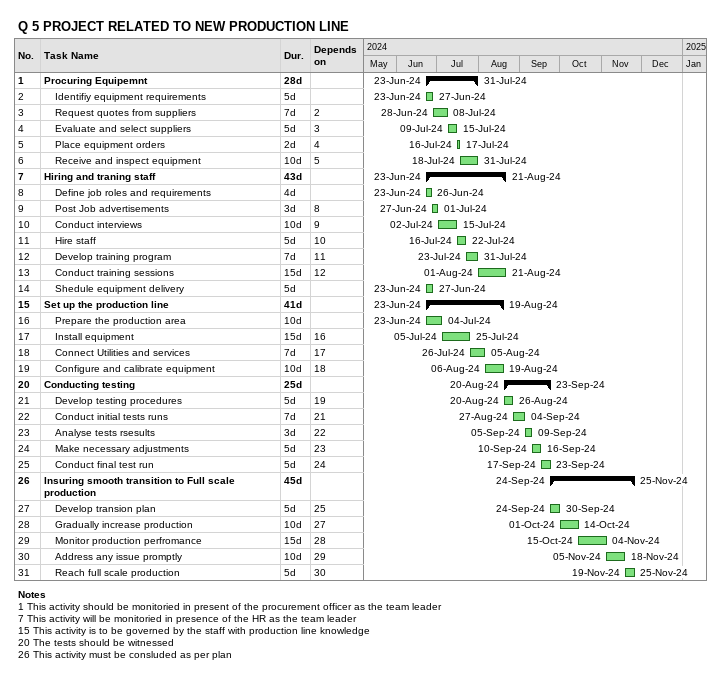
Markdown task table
Q 5 PROJECT RELATED TO NEW PRODUCTION LINE

| ID | Level | Task | Duration | Start | Finish | Predecessors |
|---|---|---|---|---|---|---|
| 1 | 1 | **Procuring Equipemnt** | 28d | 2024-06-23 | 2024-07-31 |  |
| 2 | 2 | Identifiy equipment requirements | 5d | 2024-06-23 | 2024-06-27 |  |
| 3 | 2 | Request quotes from suppliers | 7d | 2024-06-28 | 2024-07-08 | 2 |
| 4 | 2 | Evaluate and select suppliers | 5d | 2024-07-09 | 2024-07-15 | 3 |
| 5 | 2 | Place equipment orders | 2d | 2024-07-16 | 2024-07-17 | 4 |
| 6 | 2 | Receive and inspect equipment | 10d | 2024-07-18 | 2024-07-31 | 5 |
| 7 | 1 | **Hiring and traning staff** | 43d | 2024-06-23 | 2024-08-21 |  |
| 8 | 2 | Define job roles and requirements | 4d | 2024-06-23 | 2024-06-26 |  |
| 9 | 2 | Post Job advertisements | 3d | 2024-06-27 | 2024-07-01 | 8 |
| 10 | 2 | Conduct interviews | 10d | 2024-07-02 | 2024-07-15 | 9 |
| 11 | 2 | Hire staff | 5d | 2024-07-16 | 2024-07-22 | 10 |
| 12 | 2 | Develop training program | 7d | 2024-07-23 | 2024-07-31 | 11 |
| 13 | 2 | Conduct training sessions | 15d | 2024-08-01 | 2024-08-21 | 12 |
| 14 | 2 | Shedule equipment delivery | 5d | 2024-06-23 | 2024-06-27 |  |
| 15 | 1 | **Set up the production line** | 41d | 2024-06-23 | 2024-08-19 |  |
| 16 | 2 | Prepare the production area | 10d | 2024-06-23 | 2024-07-04 |  |
| 17 | 2 | Install equipment | 15d | 2024-07-05 | 2024-07-25 | 16 |
| 18 | 2 | Connect Utilities and services | 7d | 2024-07-26 | 2024-08-05 | 17 |
| 19 | 2 | Configure and calibrate equipment | 10d | 2024-08-06 | 2024-08-19 | 18 |
| 20 | 1 | **Conducting testing** | 25d | 2024-08-20 | 2024-09-23 |  |
| 21 | 2 | Develop testing procedures | 5d | 2024-08-20 | 2024-08-26 | 19 |
| 22 | 2 | Conduct initial tests runs | 7d | 2024-08-27 | 2024-09-04 | 21 |
| 23 | 2 | Analyse tests rsesults | 3d | 2024-09-05 | 2024-09-09 | 22 |
| 24 | 2 | Make necessary adjustments | 5d | 2024-09-10 | 2024-09-16 | 23 |
| 25 | 2 | Conduct final test run | 5d | 2024-09-17 | 2024-09-23 | 24 |
| 26 | 1 | **Insuring smooth transition to Full scale production** | 45d | 2024-09-24 | 2024-11-25 |  |
| 27 | 2 | Develop transion plan | 5d | 2024-09-24 | 2024-09-30 | 25 |
| 28 | 2 | Gradually increase production | 10d | 2024-10-01 | 2024-10-14 | 27 |
| 29 | 2 | Monitor production perfromance | 15d | 2024-10-15 | 2024-11-04 | 28 |
| 30 | 2 | Address any issue promptly | 10d | 2024-11-05 | 2024-11-18 | 29 |
| 31 | 2 | Reach full scale production | 5d | 2024-11-19 | 2024-11-25 | 30 |

Notes
- 1: This activity should be monitoried in present of the procurement officer as the team leader
- 7: This activity will be monitoried in presence of the HR as the team leader
- 15: This activity is to be governed by the staff with production line knowledge
- 20: The tests should be witnessed
- 26: This activity must be consluded as per plan
